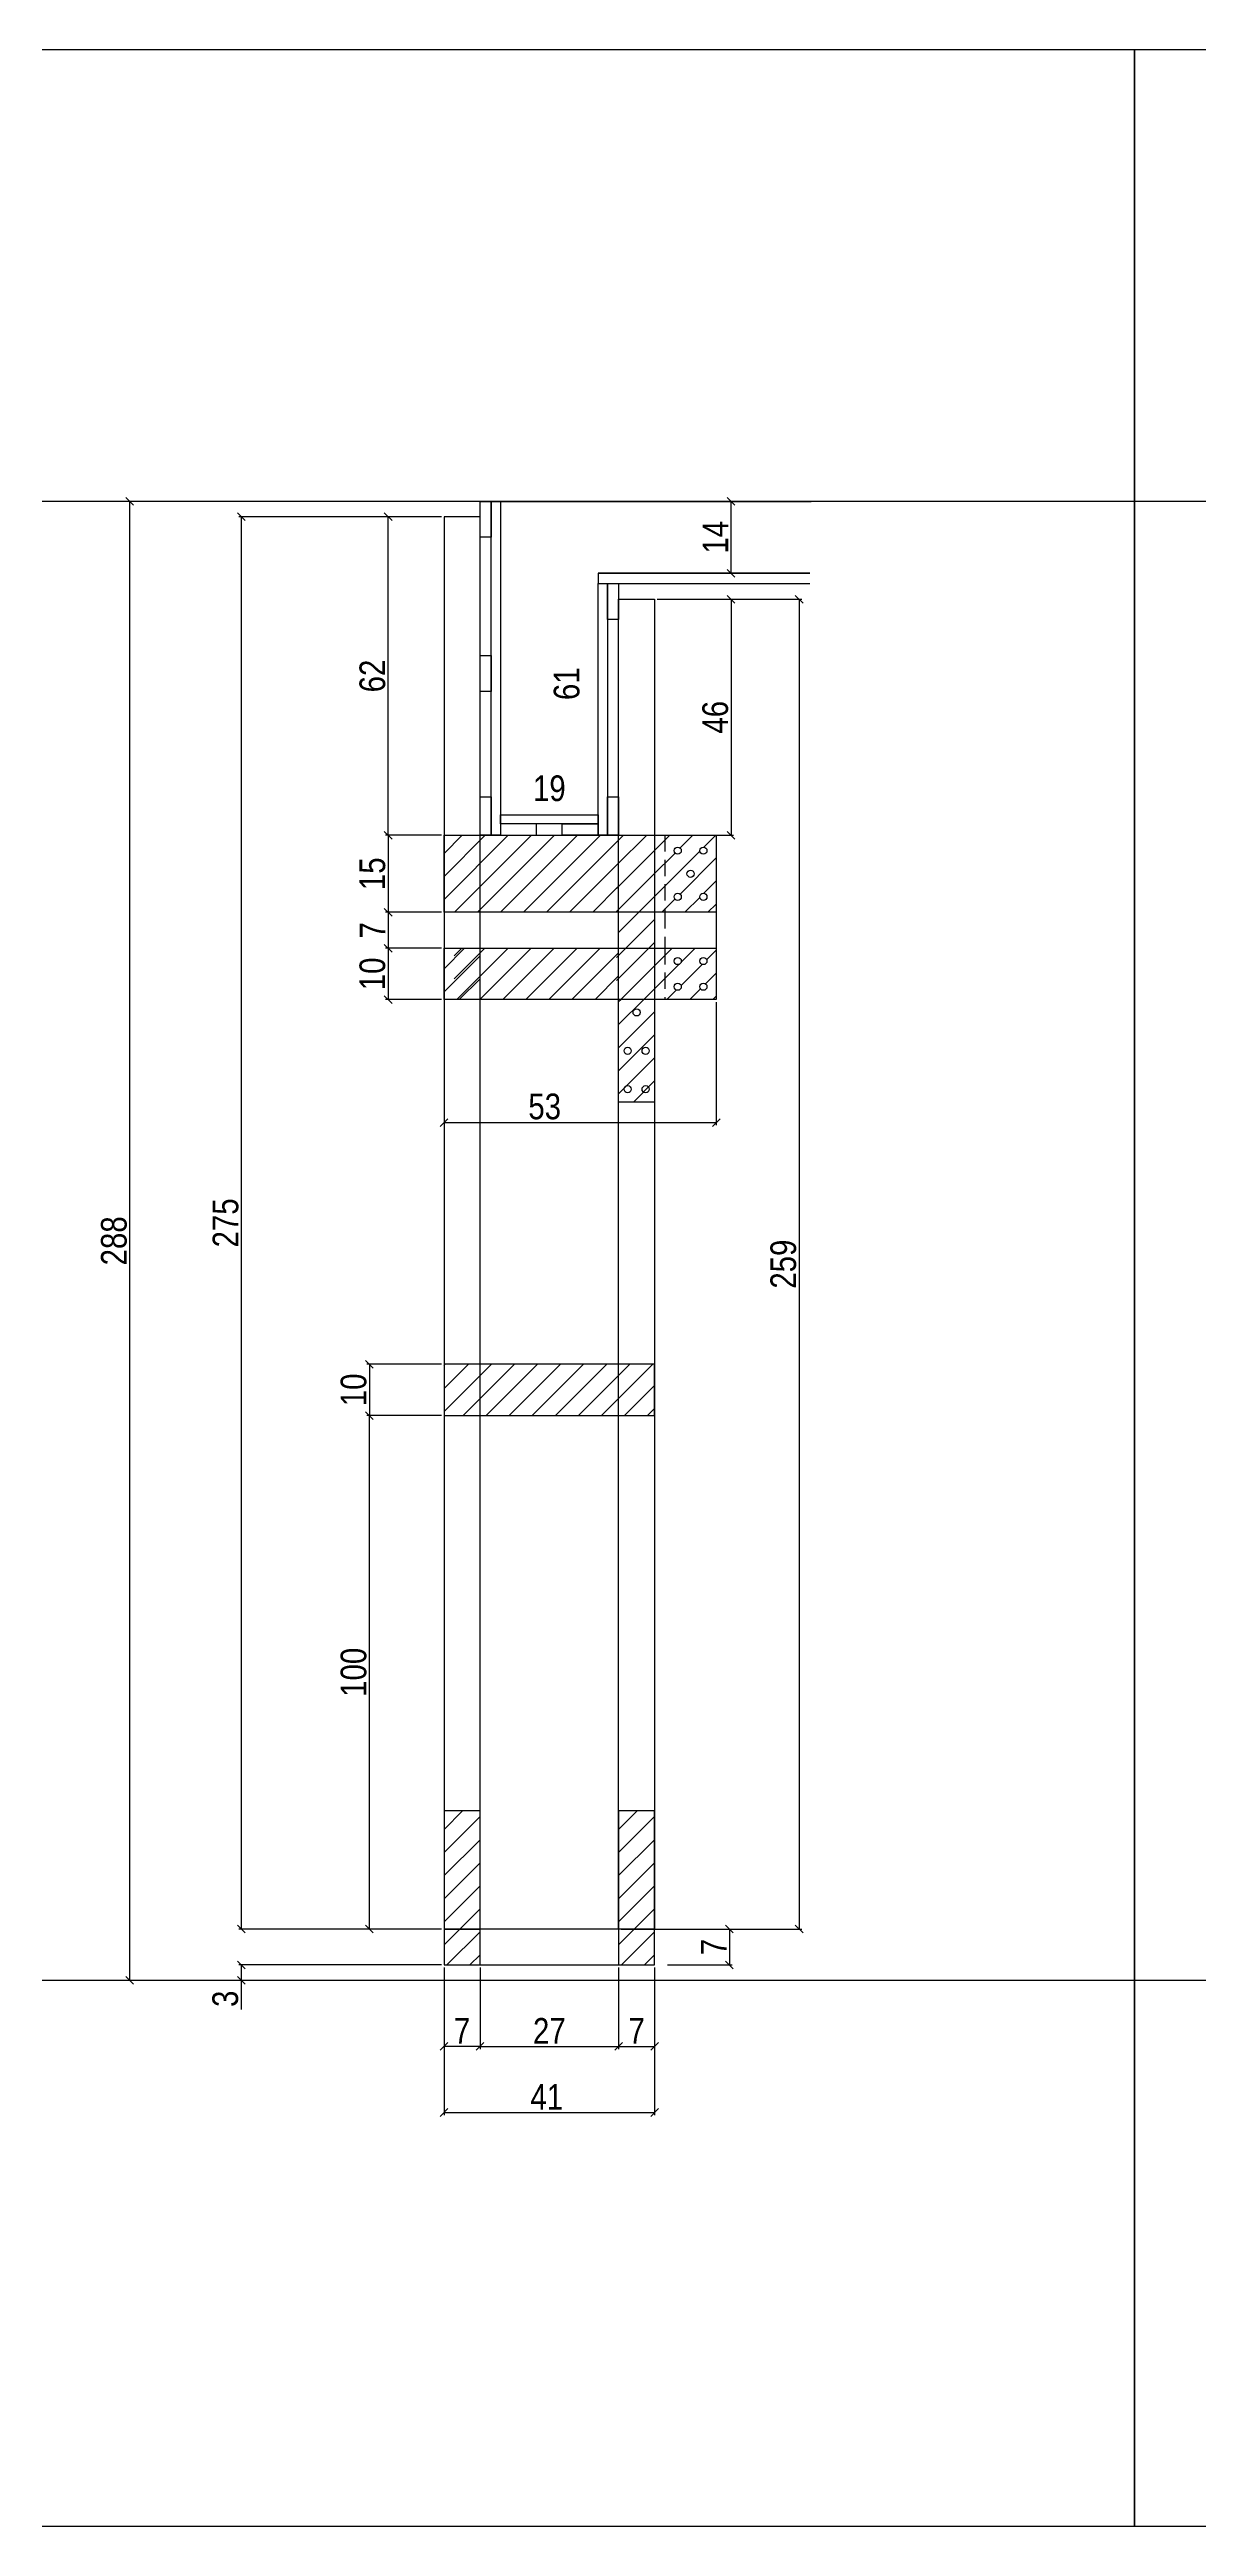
# Model space of a CAD drawing. Extents: x 17311 to 161354, y 153625 to 213544.
# Drawn here: x 21615 to 22063, y 207396 to 208361 of the extents above; entities that cross this region are included whole.
import ezdxf

# ---------------------------------------------------------------- set-up
doc = ezdxf.new("R2010")
doc.units = 0
doc.linetypes.add('DASHED2', pattern=[9.525, 6.35, -3.175])
doc.layers.get('0').update_dxf_attribs({"linetype": 'CONTINUOUS'})
doc.layers.get('DEFPOINTS').update_dxf_attribs({"linetype": 'CONTINUOUS'})
for name, color, linetype in [('8', 111, 'CONTINUOUS'), ('COTA', 241, 'CONTINUOUS'), ('detalhes', 4, 'CONTINUOUS'), ('Painéis', 200, 'CONTINUOUS'), ('SARR_2.2x10', 60, 'CONTINUOUS'), ('SARR_7x7', 40, 'CONTINUOUS'), ('TIRAS REESCORAMENTO', 252, 'CONTINUOUS')]:
    doc.layers.add(name, color=color, linetype=linetype)
doc.layers.add('resinado', color=7, linetype='CONTINUOUS', true_color=0xff6161)
doc.styles.add('COTA TECNICA 2X', font='techl___.ttf', dxfattribs={"height": 10})
doc.dimstyles.new('SECAO', dxfattribs={"dimscale": 0.333333, "dimtxt": 5, "dimasz": 9, "dimexe": 3, "dimexo": 3, "dimgap": 3, "dimtad": 1, "dimdec": 1, "dimlfac": 0.5, "dimzin": 12, "dimdsep": 46, "dimtxsty": 'COTA TECNICA 2X', "dimblk1": 'OBLIQUE', "dimblk2": 'OBLIQUE', "dimsah": 1, "dimcen": 0.9, "dimclrd": 4, "dimclre": 4, "dimclrt": 240, "dimadec": 1, "dimazin": 3, "dimtfac": 1, "dimtdec": 1, "dimtmove": 0, "dimatfit": 3, "dimfxl": 1, "dimtolj": 1, "dimtzin": 12, "dimarcsym": 0})
pattern_1 = [(45, (-4358.669, 10514.263), (-4.49012806, 4.49012806), [])]

# ---------------------------------------------------------------- blocks, each defined once
blk = doc.blocks.new('_Oblique')
at = {"color": 0, "linetype": 'ByBlock', "lineweight": -2}
blk.add_line((-0.5, -0.5), (0.5, 0.5), dxfattribs=at)
blk = doc.blocks.new('*D3264')
at = {"layer": 'DEFPOINTS', "color": 0, "transparency": 16777216}
for p in [(21768.93, 208179.13), (21689.97, 207629.04), (21768.93, 207629.04)]:
    blk.add_point(p, dxfattribs=at)
at = {"layer": 'detalhes', "color": 4, "lineweight": -2, "transparency": 16777216}
for p, q in [((21767.93, 208179.13), (21688.97, 208179.13)), ((21689.97, 208179.13), (21689.97, 207629.04)), ((21767.93, 207629.04), (21688.97, 207629.04))]:
    blk.add_line(p, q, dxfattribs=at)
at = {"layer": 'detalhes', "color": 4, "lineweight": -2, "transparency": 16777216, "xscale": 3, "yscale": 3, "zscale": 3}
for p, rotation in [((21689.97, 208179.13), 90), ((21689.97, 207629.04), 270)]:
    blk.add_blockref('_Oblique', p, dxfattribs=dict(at, rotation=rotation))
at = {"layer": 'detalhes', "color": 240, "transparency": 16777216, "insert": (21683.86, 207904.09), "char_height": 10, "attachment_point": 5, "rotation": 90, "style": 'COTA TECNICA 2X'}
blk.add_mtext('\\A1;275', dxfattribs=at)
blk = doc.blocks.new('*D3265')
at = {"layer": 'DEFPOINTS', "color": 0, "transparency": 16777216}
for p in [(21768.93, 207615.04), (21850.93, 207615.04), (21850.93, 207557.58)]:
    blk.add_point(p, dxfattribs=at)
at = {"layer": 'detalhes', "color": 4, "lineweight": -2, "transparency": 16777216}
for p, q in [((21768.93, 207614.04), (21768.93, 207556.58)), ((21850.93, 207614.04), (21850.93, 207556.58)), ((21768.93, 207557.58), (21850.93, 207557.58))]:
    blk.add_line(p, q, dxfattribs=at)
at = {"layer": 'detalhes', "color": 4, "lineweight": -2, "transparency": 16777216, "xscale": 3, "yscale": 3, "zscale": 3, "rotation": 180}
blk.add_blockref('_Oblique', (21768.93, 207557.58), dxfattribs=at)
at = {"layer": 'detalhes', "color": 4, "lineweight": -2, "transparency": 16777216, "xscale": 3, "yscale": 3, "zscale": 3}
blk.add_blockref('_Oblique', (21850.93, 207557.58), dxfattribs=at)
at = {"layer": 'detalhes', "color": 240, "transparency": 16777216, "insert": (21808.93, 207563.66), "char_height": 10, "attachment_point": 5, "style": 'COTA TECNICA 2X'}
blk.add_mtext('\\A1;41', dxfattribs=at)
blk = doc.blocks.new('*D3266')
at = {"layer": 'DEFPOINTS', "color": 0, "transparency": 16777216}
for p in [(21782.93, 207615.04), (21836.93, 207615.04), (21836.93, 207583.3)]:
    blk.add_point(p, dxfattribs=at)
at = {"layer": 'detalhes', "color": 4, "lineweight": -2, "transparency": 16777216}
for p, q in [((21782.93, 207614.04), (21782.93, 207582.3)), ((21836.93, 207614.04), (21836.93, 207582.3)), ((21782.93, 207583.3), (21836.93, 207583.3))]:
    blk.add_line(p, q, dxfattribs=at)
at = {"layer": 'detalhes', "color": 4, "lineweight": -2, "transparency": 16777216, "xscale": 3, "yscale": 3, "zscale": 3, "rotation": 180}
blk.add_blockref('_Oblique', (21782.93, 207583.3), dxfattribs=at)
at = {"layer": 'detalhes', "color": 4, "lineweight": -2, "transparency": 16777216, "xscale": 3, "yscale": 3, "zscale": 3}
blk.add_blockref('_Oblique', (21836.93, 207583.3), dxfattribs=at)
at = {"layer": 'detalhes', "color": 240, "transparency": 16777216, "insert": (21809.93, 207589.37), "char_height": 10, "attachment_point": 5, "style": 'COTA TECNICA 2X'}
blk.add_mtext('\\A1;27', dxfattribs=at)
blk = doc.blocks.new('*D3267')
at = {"layer": 'DEFPOINTS', "color": 0, "transparency": 16777216}
for p in [(21836.93, 207583.3), (21850.93, 207583.3), (21850.93, 207583.3)]:
    blk.add_point(p, dxfattribs=at)
at = {"layer": 'detalhes', "color": 4, "lineweight": -2, "transparency": 16777216}
blk.add_line((21836.93, 207583.3), (21850.93, 207583.3), dxfattribs=at)
at = {"layer": 'detalhes', "color": 4, "lineweight": -2, "transparency": 16777216, "xscale": 3, "yscale": 3, "zscale": 3, "rotation": 180}
blk.add_blockref('_Oblique', (21836.93, 207583.3), dxfattribs=at)
at = {"layer": 'detalhes', "color": 4, "lineweight": -2, "transparency": 16777216, "xscale": 3, "yscale": 3, "zscale": 3}
blk.add_blockref('_Oblique', (21850.93, 207583.3), dxfattribs=at)
at = {"layer": 'detalhes', "color": 240, "transparency": 16777216, "insert": (21843.93, 207589.37), "char_height": 10, "attachment_point": 5, "style": 'COTA TECNICA 2X'}
blk.add_mtext('\\A1;7', dxfattribs=at)
blk = doc.blocks.new('*D3268')
at = {"layer": 'DEFPOINTS', "color": 0, "transparency": 16777216}
for p in [(21768.93, 207583.3), (21768.93, 207583.3), (21782.93, 207583.3)]:
    blk.add_point(p, dxfattribs=at)
at = {"layer": 'detalhes', "color": 4, "lineweight": -2, "transparency": 16777216}
blk.add_line((21782.93, 207583.3), (21768.93, 207583.3), dxfattribs=at)
at = {"layer": 'detalhes', "color": 4, "lineweight": -2, "transparency": 16777216, "xscale": 3, "yscale": 3, "zscale": 3, "rotation": 180}
blk.add_blockref('_Oblique', (21768.93, 207583.3), dxfattribs=at)
at = {"layer": 'detalhes', "color": 4, "lineweight": -2, "transparency": 16777216, "xscale": 3, "yscale": 3, "zscale": 3}
blk.add_blockref('_Oblique', (21782.93, 207583.3), dxfattribs=at)
at = {"layer": 'detalhes', "color": 240, "transparency": 16777216, "insert": (21775.93, 207589.37), "char_height": 10, "attachment_point": 5, "style": 'COTA TECNICA 2X'}
blk.add_mtext('\\A1;7', dxfattribs=at)
blk = doc.blocks.new('*D3269')
at = {"layer": 'DEFPOINTS', "color": 0, "transparency": 16777216}
for p in [(21768.93, 207849.05), (21739.83, 207829.05), (21768.93, 207829.05)]:
    blk.add_point(p, dxfattribs=at)
at = {"layer": 'detalhes', "color": 4, "lineweight": -2, "transparency": 16777216}
for p, q in [((21767.93, 207849.05), (21738.83, 207849.05)), ((21739.83, 207849.05), (21739.83, 207829.05)), ((21767.93, 207829.05), (21738.83, 207829.05))]:
    blk.add_line(p, q, dxfattribs=at)
at = {"layer": 'detalhes', "color": 4, "lineweight": -2, "transparency": 16777216, "xscale": 3, "yscale": 3, "zscale": 3}
for p, rotation in [((21739.83, 207849.05), 90), ((21739.83, 207829.05), 270)]:
    blk.add_blockref('_Oblique', p, dxfattribs=dict(at, rotation=rotation))
at = {"layer": 'detalhes', "color": 240, "transparency": 16777216, "insert": (21733.73, 207839.05), "char_height": 10, "attachment_point": 5, "rotation": 90, "style": 'COTA TECNICA 2X'}
blk.add_mtext('\\A1;10', dxfattribs=at)
blk = doc.blocks.new('*D3270')
at = {"layer": 'DEFPOINTS', "color": 0, "transparency": 16777216}
for p in [(21747.16, 208179.13), (21768.93, 208179.13), (21768.93, 208055.08)]:
    blk.add_point(p, dxfattribs=at)
at = {"layer": 'detalhes', "color": 4, "lineweight": -2, "transparency": 16777216}
for p, q in [((21767.93, 208179.13), (21746.16, 208179.13)), ((21747.16, 208055.08), (21747.16, 208179.13)), ((21767.93, 208055.08), (21746.16, 208055.08))]:
    blk.add_line(p, q, dxfattribs=at)
at = {"layer": 'detalhes', "color": 4, "lineweight": -2, "transparency": 16777216, "xscale": 3, "yscale": 3, "zscale": 3}
for p, rotation in [((21747.16, 208179.13), 90), ((21747.16, 208055.08), 270)]:
    blk.add_blockref('_Oblique', p, dxfattribs=dict(at, rotation=rotation))
at = {"layer": 'detalhes', "color": 240, "transparency": 16777216, "insert": (21741.06, 208117.11), "char_height": 10, "attachment_point": 5, "rotation": 90, "style": 'COTA TECNICA 2X'}
blk.add_mtext('\\A1;62', dxfattribs=at)
blk = doc.blocks.new('*D3251')
at = {"layer": 'DEFPOINTS', "color": 0, "transparency": 16777216}
for p in [(21850.93, 208147.01), (21850.93, 208055.08), (21880.69, 208055.08)]:
    blk.add_point(p, dxfattribs=at)
at = {"layer": 'detalhes', "color": 4, "lineweight": -2, "transparency": 16777216}
for p, q in [((21851.93, 208147.01), (21881.69, 208147.01)), ((21880.69, 208147.01), (21880.69, 208055.08)), ((21851.93, 208055.08), (21881.69, 208055.08))]:
    blk.add_line(p, q, dxfattribs=at)
at = {"layer": 'detalhes', "color": 4, "lineweight": -2, "transparency": 16777216, "xscale": 3, "yscale": 3, "zscale": 3}
for p, rotation in [((21880.69, 208147.01), 90), ((21880.69, 208055.08), 270)]:
    blk.add_blockref('_Oblique', p, dxfattribs=dict(at, rotation=rotation))
at = {"layer": 'detalhes', "color": 240, "transparency": 16777216, "insert": (21874.59, 208101.04), "char_height": 10, "attachment_point": 5, "rotation": 90, "style": 'COTA TECNICA 2X'}
blk.add_mtext('\\A1;46', dxfattribs=at)
blk = doc.blocks.new('*D3252')
at = {"layer": 'DEFPOINTS', "color": 0, "transparency": 16777216}
for p in [(21782.93, 208185.13), (21646.47, 207609.04), (21768.93, 207609.04)]:
    blk.add_point(p, dxfattribs=at)
at = {"layer": 'detalhes', "color": 4, "lineweight": -2, "transparency": 16777216}
for p, q in [((21781.93, 208185.13), (21645.47, 208185.13)), ((21646.47, 208185.13), (21646.47, 207609.04)), ((21767.93, 207609.04), (21645.47, 207609.04))]:
    blk.add_line(p, q, dxfattribs=at)
at = {"layer": 'detalhes', "color": 4, "lineweight": -2, "transparency": 16777216, "xscale": 3, "yscale": 3, "zscale": 3}
for p, rotation in [((21646.47, 208185.13), 90), ((21646.47, 207609.04), 270)]:
    blk.add_blockref('_Oblique', p, dxfattribs=dict(at, rotation=rotation))
at = {"layer": 'detalhes', "color": 240, "transparency": 16777216, "insert": (21640.38, 207897.09), "char_height": 10, "attachment_point": 5, "rotation": 90, "style": 'COTA TECNICA 2X'}
blk.add_mtext('\\A1;288', dxfattribs=at)
blk = doc.blocks.new('*D3253')
at = {"layer": 'DEFPOINTS', "color": 0, "transparency": 16777216}
for p in [(21768.93, 207615.04), (21689.97, 207609.04), (21768.93, 207609.04)]:
    blk.add_point(p, dxfattribs=at)
at = {"layer": 'detalhes', "color": 4, "lineweight": -2, "transparency": 16777216}
for p, q in [((21767.93, 207615.04), (21688.97, 207615.04)), ((21689.97, 207615.04), (21689.97, 207609.04)), ((21767.93, 207609.04), (21688.97, 207609.04)), ((21689.97, 207609.04), (21689.97, 207597.71))]:
    blk.add_line(p, q, dxfattribs=at)
at = {"layer": 'detalhes', "color": 4, "lineweight": -2, "transparency": 16777216, "xscale": 3, "yscale": 3, "zscale": 3}
for p, rotation in [((21689.97, 207615.04), 90), ((21689.97, 207609.04), 270)]:
    blk.add_blockref('_Oblique', p, dxfattribs=dict(at, rotation=rotation))
at = {"layer": 'detalhes', "color": 240, "transparency": 16777216, "insert": (21683.76, 207601.87), "char_height": 10, "attachment_point": 5, "rotation": 90, "style": 'COTA TECNICA 2X'}
blk.add_mtext('\\A1;3', dxfattribs=at)
blk = doc.blocks.new('*D3254')
at = {"layer": 'DEFPOINTS', "color": 0, "transparency": 16777216}
for p in [(21815.97, 208185.13), (21822.82, 208185.13), (21815.97, 208063.08)]:
    blk.add_point(p, dxfattribs=at)
at = {"layer": 'detalhes', "color": 240, "transparency": 16777216, "insert": (21816.72, 208114.11), "char_height": 10, "attachment_point": 5, "rotation": 90, "style": 'COTA TECNICA 2X'}
blk.add_mtext('\\A1;61', dxfattribs=at)
blk = doc.blocks.new('*D3255')
at = {"layer": 'DEFPOINTS', "color": 0, "transparency": 16777216}
for p in [(21790.93, 208067.24), (21828.93, 208067.24), (21828.93, 208067.24)]:
    blk.add_point(p, dxfattribs=at)
at = {"layer": 'detalhes', "color": 240, "transparency": 16777216, "insert": (21809.93, 208073.32), "char_height": 10, "attachment_point": 5, "style": 'COTA TECNICA 2X'}
blk.add_mtext('\\A1;19', dxfattribs=at)
blk = doc.blocks.new('*D3256')
at = {"layer": 'DEFPOINTS', "color": 0, "transparency": 16777216}
for p in [(21739.83, 207829.05), (21768.93, 207829.05), (21767.93, 207629.04)]:
    blk.add_point(p, dxfattribs=at)
at = {"layer": 'detalhes', "color": 4, "lineweight": -2, "transparency": 16777216}
for p, q in [((21767.93, 207829.05), (21738.83, 207829.05)), ((21739.83, 207629.04), (21739.83, 207829.05)), ((21766.93, 207629.04), (21738.83, 207629.04))]:
    blk.add_line(p, q, dxfattribs=at)
at = {"layer": 'detalhes', "color": 4, "lineweight": -2, "transparency": 16777216, "xscale": 3, "yscale": 3, "zscale": 3}
for p, rotation in [((21739.83, 207829.05), 90), ((21739.83, 207629.04), 270)]:
    blk.add_blockref('_Oblique', p, dxfattribs=dict(at, rotation=rotation))
at = {"layer": 'detalhes', "color": 240, "transparency": 16777216, "insert": (21733.73, 207729.05), "char_height": 10, "attachment_point": 5, "rotation": 90, "style": 'COTA TECNICA 2X'}
blk.add_mtext('\\A1;100', dxfattribs=at)
blk = doc.blocks.new('*D3257')
at = {"layer": 'DEFPOINTS', "color": 0, "transparency": 16777216}
for p in [(21768.93, 208015.08), (21874.93, 207991.08), (21874.93, 207943.16)]:
    blk.add_point(p, dxfattribs=at)
at = {"layer": 'detalhes', "color": 4, "lineweight": -2, "transparency": 16777216}
for p, q in [((21768.93, 208014.08), (21768.93, 207942.16)), ((21874.93, 207990.08), (21874.93, 207942.16)), ((21768.93, 207943.16), (21874.93, 207943.16))]:
    blk.add_line(p, q, dxfattribs=at)
at = {"layer": 'detalhes', "color": 4, "lineweight": -2, "transparency": 16777216, "xscale": 3, "yscale": 3, "zscale": 3, "rotation": 180}
blk.add_blockref('_Oblique', (21768.93, 207943.16), dxfattribs=at)
at = {"layer": 'detalhes', "color": 4, "lineweight": -2, "transparency": 16777216, "xscale": 3, "yscale": 3, "zscale": 3}
blk.add_blockref('_Oblique', (21874.93, 207943.16), dxfattribs=at)
at = {"layer": 'detalhes', "color": 240, "transparency": 16777216, "insert": (21808.12, 207949.38), "char_height": 10, "attachment_point": 5, "style": 'COTA TECNICA 2X'}
blk.add_mtext('\\A1;53', dxfattribs=at)
blk = doc.blocks.new('*D3258')
at = {"layer": 'DEFPOINTS', "color": 0, "transparency": 16777216}
for p in [(21877.53, 208185.13), (21880.69, 208185.13), (21877.53, 208157.13)]:
    blk.add_point(p, dxfattribs=at)
at = {"layer": 'detalhes', "color": 4, "lineweight": -2, "transparency": 16777216}
for p, q in [((21878.53, 208185.13), (21881.69, 208185.13)), ((21880.69, 208157.13), (21880.69, 208185.13)), ((21878.53, 208157.13), (21881.69, 208157.13))]:
    blk.add_line(p, q, dxfattribs=at)
at = {"layer": 'detalhes', "color": 4, "lineweight": -2, "transparency": 16777216, "xscale": 3, "yscale": 3, "zscale": 3}
for p, rotation in [((21880.69, 208185.13), 90), ((21880.69, 208157.13), 270)]:
    blk.add_blockref('_Oblique', p, dxfattribs=dict(at, rotation=rotation))
at = {"layer": 'detalhes', "color": 240, "transparency": 16777216, "insert": (21874.61, 208171.13), "char_height": 10, "attachment_point": 5, "rotation": 90, "style": 'COTA TECNICA 2X'}
blk.add_mtext('\\A1;14', dxfattribs=at)
blk = doc.blocks.new('*D3259')
at = {"layer": 'DEFPOINTS', "color": 0, "transparency": 16777216}
for p in [(21851.93, 208147.01), (21851.93, 207629.04), (21907.23, 207629.04)]:
    blk.add_point(p, dxfattribs=at)
at = {"layer": 'detalhes', "color": 4, "lineweight": -2, "transparency": 16777216}
for p, q in [((21852.93, 208147.01), (21908.23, 208147.01)), ((21907.23, 208147.01), (21907.23, 207629.04)), ((21852.93, 207629.04), (21908.23, 207629.04))]:
    blk.add_line(p, q, dxfattribs=at)
at = {"layer": 'detalhes', "color": 4, "lineweight": -2, "transparency": 16777216, "xscale": 3, "yscale": 3, "zscale": 3}
for p, rotation in [((21907.23, 208147.01), 90), ((21907.23, 207629.04), 270)]:
    blk.add_blockref('_Oblique', p, dxfattribs=dict(at, rotation=rotation))
at = {"layer": 'detalhes', "color": 240, "transparency": 16777216, "insert": (21901.09, 207888.02), "char_height": 10, "attachment_point": 5, "rotation": 90, "style": 'COTA TECNICA 2X'}
blk.add_mtext('\\A1;259', dxfattribs=at)
blk = doc.blocks.new('*D3260')
at = {"layer": 'DEFPOINTS', "color": 0, "transparency": 16777216}
for p in [(21836.93, 207629.04), (21854.99, 207615.04), (21880.08, 207615.04)]:
    blk.add_point(p, dxfattribs=at)
at = {"layer": 'detalhes', "color": 4, "lineweight": -2, "transparency": 16777216}
for p, q in [((21837.93, 207629.04), (21881.08, 207629.04)), ((21880.08, 207629.04), (21880.08, 207615.04)), ((21855.99, 207615.04), (21881.08, 207615.04))]:
    blk.add_line(p, q, dxfattribs=at)
at = {"layer": 'detalhes', "color": 4, "lineweight": -2, "transparency": 16777216, "xscale": 3, "yscale": 3, "zscale": 3}
for p, rotation in [((21880.08, 207629.04), 90), ((21880.08, 207615.04), 270)]:
    blk.add_blockref('_Oblique', p, dxfattribs=dict(at, rotation=rotation))
at = {"layer": 'detalhes', "color": 240, "transparency": 16777216, "insert": (21874.01, 207622.04), "char_height": 10, "attachment_point": 5, "rotation": 90, "style": 'COTA TECNICA 2X'}
blk.add_mtext('\\A1;7', dxfattribs=at)
blk = doc.blocks.new('*D3261')
at = {"layer": 'DEFPOINTS', "color": 0, "transparency": 16777216}
for p in [(21768.93, 208055.08), (21747.16, 208025.08), (21768.93, 208025.08)]:
    blk.add_point(p, dxfattribs=at)
at = {"layer": 'detalhes', "color": 4, "lineweight": -2, "transparency": 16777216}
for p, q in [((21767.93, 208055.08), (21746.16, 208055.08)), ((21747.16, 208055.08), (21747.16, 208025.08)), ((21767.93, 208025.08), (21746.16, 208025.08))]:
    blk.add_line(p, q, dxfattribs=at)
at = {"layer": 'detalhes', "color": 4, "lineweight": -2, "transparency": 16777216, "xscale": 3, "yscale": 3, "zscale": 3}
for p, rotation in [((21747.16, 208055.08), 90), ((21747.16, 208025.08), 270)]:
    blk.add_blockref('_Oblique', p, dxfattribs=dict(at, rotation=rotation))
at = {"layer": 'detalhes', "color": 240, "transparency": 16777216, "insert": (21741.06, 208040.08), "char_height": 10, "attachment_point": 5, "rotation": 90, "style": 'COTA TECNICA 2X'}
blk.add_mtext('\\A1;15', dxfattribs=at)
blk = doc.blocks.new('*D3262')
at = {"layer": 'DEFPOINTS', "color": 0, "transparency": 16777216}
for p in [(21768.93, 208011.08), (21747.16, 207991.08), (21768.93, 207991.08)]:
    blk.add_point(p, dxfattribs=at)
at = {"layer": 'detalhes', "color": 4, "lineweight": -2, "transparency": 16777216}
for p, q in [((21767.93, 208011.08), (21746.16, 208011.08)), ((21747.16, 208011.08), (21747.16, 207991.08)), ((21767.93, 207991.08), (21746.16, 207991.08))]:
    blk.add_line(p, q, dxfattribs=at)
at = {"layer": 'detalhes', "color": 4, "lineweight": -2, "transparency": 16777216, "xscale": 3, "yscale": 3, "zscale": 3}
for p, rotation in [((21747.16, 208011.08), 90), ((21747.16, 207991.08), 270)]:
    blk.add_blockref('_Oblique', p, dxfattribs=dict(at, rotation=rotation))
at = {"layer": 'detalhes', "color": 240, "transparency": 16777216, "insert": (21741.06, 208001.08), "char_height": 10, "attachment_point": 5, "rotation": 90, "style": 'COTA TECNICA 2X'}
blk.add_mtext('\\A1;10', dxfattribs=at)
blk = doc.blocks.new('*D3263')
at = {"layer": 'DEFPOINTS', "color": 0, "transparency": 16777216}
for p in [(21768.93, 208025.08), (21747.16, 208011.08), (21768.93, 208011.08)]:
    blk.add_point(p, dxfattribs=at)
at = {"layer": 'detalhes', "color": 4, "lineweight": -2, "transparency": 16777216}
for p, q in [((21767.93, 208025.08), (21746.16, 208025.08)), ((21747.16, 208025.08), (21747.16, 208011.08)), ((21767.93, 208011.08), (21746.16, 208011.08))]:
    blk.add_line(p, q, dxfattribs=at)
at = {"layer": 'detalhes', "color": 4, "lineweight": -2, "transparency": 16777216, "xscale": 3, "yscale": 3, "zscale": 3}
for p, rotation in [((21747.16, 208025.08), 90), ((21747.16, 208011.08), 270)]:
    blk.add_blockref('_Oblique', p, dxfattribs=dict(at, rotation=rotation))
at = {"layer": 'detalhes', "color": 240, "transparency": 16777216, "insert": (21741.09, 208018.08), "char_height": 10, "attachment_point": 5, "rotation": 90, "style": 'COTA TECNICA 2X'}
blk.add_mtext('\\A1;7', dxfattribs=at)

msp = doc.modelspace()

# ---------------------------------------------------------------- hatches: boundary and pattern name
at = {"layer": 'COTA'}
h = msp.add_hatch(dxfattribs=at)
h.set_pattern_fill('ANSI31', color=256, scale=2, style=0)
h.set_pattern_definition(pattern_1)
h.paths.add_polyline_path([(21836.93, 208055.08), (21768.93, 208055.08), (21768.93, 208025.08), (21836.93, 208025.08)])
h = msp.add_hatch(dxfattribs=at)
h.set_pattern_fill('ANSI31', color=256, scale=2, style=0)
h.set_pattern_definition(pattern_1)
h.paths.add_polyline_path([(21850.13, 208055.08), (21836.13, 208055.08), (21836.13, 208025.08), (21850.13, 208025.08)])
h = msp.add_hatch(dxfattribs=at)
h.set_pattern_fill('ANSI31', color=256, scale=2, style=0)
h.set_pattern_definition(pattern_1)
h.paths.add_polyline_path([(21874.93, 208055.08), (21850.13, 208055.08), (21850.13, 208025.08), (21874.93, 208025.08)])
h.paths.add_polyline_path([(21861.33, 208031.08, -1), (21858.53, 208031.08, -1)], flags=16)
h.paths.add_polyline_path([(21863.53, 208040.08, -1), (21866.33, 208040.08, -1)], flags=16)
h.paths.add_polyline_path([(21858.53, 208049.08, -1), (21861.33, 208049.08, -1)], flags=16)
h.paths.add_polyline_path([(21871.33, 208031.08, -1), (21868.53, 208031.08, -1)], flags=16)
h.paths.add_polyline_path([(21868.53, 208049.08, -1), (21871.33, 208049.08, -1)], flags=16)
h = msp.add_hatch(dxfattribs=at)
h.set_pattern_fill('ANSI31', color=256, scale=2, style=0)
h.set_pattern_definition(pattern_1)
h.paths.add_polyline_path([(21836.93, 208025.08), (21836.93, 208011.08), (21850.93, 208011.08), (21850.93, 208025.08)])
h = msp.add_hatch(dxfattribs=at)
h.set_pattern_fill('ANSI31', color=256, scale=2, style=0)
h.set_pattern_definition(pattern_1)
h.paths.add_polyline_path([(21782.93, 208011.08), (21768.93, 208011.08), (21768.93, 207991.08), (21782.93, 207991.08)])
h = msp.add_hatch(dxfattribs=at)
h.set_pattern_fill('ANSI31', color=256, scale=2, style=0)
h.set_pattern_definition([(45, (-4368.669, 10514.263), (-4.49012806, 4.49012806), [])])
h.paths.add_polyline_path([(21836.93, 208011.08), (21772.93, 208011.08), (21772.93, 207991.08), (21836.93, 207991.08)])
h = msp.add_hatch(dxfattribs=at)
h.set_pattern_fill('ANSI31', color=256, scale=2, style=0)
h.set_pattern_definition(pattern_1)
h.paths.add_polyline_path([(21850.13, 208011.08), (21836.13, 208011.08), (21836.13, 207991.08), (21850.13, 207991.08)])
h = msp.add_hatch(dxfattribs=at)
h.set_pattern_fill('ANSI31', color=256, scale=2, style=0)
h.set_pattern_definition(pattern_1)
h.paths.add_polyline_path([(21874.93, 208011.08), (21850.13, 208011.08), (21850.13, 207991.08), (21874.93, 207991.08)])
h.paths.add_polyline_path([(21858.53, 208006.08, -1), (21861.33, 208006.08, -1)], flags=16)
h.paths.add_polyline_path([(21861.33, 207996.08, -1), (21858.53, 207996.08, -1)], flags=16)
h.paths.add_polyline_path([(21868.53, 208006.08, -1), (21871.33, 208006.08, -1)], flags=16)
h.paths.add_polyline_path([(21871.33, 207996.08, -1), (21868.53, 207996.08, -1)], flags=16)
h = msp.add_hatch(dxfattribs=at)
h.set_pattern_fill('ANSI31', color=256, scale=2, style=0)
h.set_pattern_definition(pattern_1)
h.paths.add_polyline_path([(21836.93, 207951.14), (21850.93, 207951.14), (21850.93, 207991.08), (21836.93, 207991.08)])
h = msp.add_hatch(dxfattribs=at)
h.set_pattern_fill('ANSI31', color=256, scale=2, style=0)
h.set_pattern_definition([(45, (-4368.669, 10556.263), (-4.49012806, 4.49012806), [])])
h.paths.add_polyline_path([(21850.93, 207849.05), (21768.93, 207849.05), (21768.93, 207829.05), (21850.93, 207829.05)])
h = msp.add_hatch(dxfattribs=at)
h.set_pattern_fill('ANSI31', color=256, scale=2, style=0)
h.set_pattern_definition([(45, (1924.716, 201805.848), (-4.490128, 4.490128), [])])
h.paths.add_polyline_path([(21768.93, 207615.04), (21782.93, 207615.04), (21782.93, 207675.04), (21768.93, 207675.04)])
h = msp.add_hatch(dxfattribs=at)
h.set_pattern_fill('ANSI31', color=256, scale=2, style=0)
h.set_pattern_definition([(45, (1992.716, 201805.848), (-4.490128, 4.490128), [])])
h.paths.add_polyline_path([(21836.93, 207615.04), (21850.93, 207615.04), (21850.93, 207675.04), (21836.93, 207675.04)])

# ---------------------------------------------------------------- linework, layer by layer
at = {"linetype": 'Continuous'}
msp.add_line((21874.93, 208025.08), (21874.93, 208011.08), dxfattribs=at)
msp.add_line((21850.93, 207951.14), (21836.93, 207951.14))
msp.add_lwpolyline([(21790.93, 207615.04), (21850.93, 207615.04), (21850.93, 207629.04), (21768.93, 207629.04), (21768.93, 207615.04), (21790.93, 207615.04)], dxfattribs=at)
for centre in [(21859.93, 208049.08), (21869.93, 208049.08), (21864.93, 208040.08), (21859.93, 208031.08), (21869.93, 208031.08), (21859.93, 208006.08), (21869.93, 208006.08), (21859.93, 207996.08), (21869.93, 207996.08), (21843.93, 207986.08), (21840.43, 207971.11), (21847.43, 207971.11), (21840.43, 207956.14), (21847.43, 207956.14)]:
    msp.add_circle(centre, 1.4)
at = {"layer": '8', "color": 5, "linetype": 'Continuous'}
for points in [[(22037.78, 207396.34), (21440.97, 207396.34), (21440.97, 208361.12), (22037.78, 208361.12)], [(22634.59, 207396.34), (22037.78, 207396.34), (22037.78, 208361.12), (22634.59, 208361.12)]]:
    msp.add_lwpolyline(points, close=True, dxfattribs=at)
at = {"layer": 'COTA', "linetype": 'DASHED2'}
for p, q in [((21854.93, 208055.08), (21854.93, 208025.08)), ((21854.93, 208025.08), (21854.93, 208011.08)), ((21854.93, 208011.08), (21854.93, 207991.08))]:
    msp.add_line(p, q, dxfattribs=at)
at = {"layer": 'Painéis'}
msp.add_lwpolyline([(21768.93, 207829.05), (21850.93, 207829.05), (21850.93, 207849.05), (21768.93, 207849.05), (21768.93, 207829.05)], dxfattribs=at)
for points in [[(21768.93, 207615.04), (21782.93, 207615.04), (21782.93, 207675.04), (21768.93, 207675.04)], [(21836.93, 207615.04), (21850.93, 207615.04), (21850.93, 207675.04), (21836.93, 207675.04)]]:
    msp.add_lwpolyline(points, close=True, dxfattribs=at)
at = {"layer": 'resinado'}
msp.add_line((21828.93, 208157.13), (21911.42, 208157.13), dxfattribs=at)
at = {"layer": 'SARR_2.2x10', "linetype": 'Continuous'}
for points in [[(21874.93, 208025.08), (21768.93, 208025.08), (21768.93, 208055.08), (21874.93, 208055.08)], [(21874.93, 207991.08), (21768.93, 207991.08), (21768.93, 208011.08), (21874.93, 208011.08)]]:
    msp.add_lwpolyline(points, close=True, dxfattribs=at)
at = {"layer": 'SARR_7x7', "linetype": 'Continuous'}
for points in [[(21768.93, 207629.04), (21782.93, 207629.04), (21782.93, 208179.13), (21768.93, 208179.13)], [(21850.93, 207629.04), (21836.93, 207629.04), (21836.93, 208147.01), (21850.93, 208147.01)]]:
    msp.add_lwpolyline(points, close=True, dxfattribs=at)
at = {"layer": 'TIRAS REESCORAMENTO', "linetype": 'ByBlock'}
for p, q in [((22634.59, 208185.04), (17860.1, 208185.04)), ((21790.93, 208185.13), (21911.9, 208185.13)), ((21828.93, 208153.13), (21911.42, 208153.13)), ((22634.59, 207609.04), (17860.1, 207609.04))]:
    msp.add_line(p, q, dxfattribs=at)
for points in [[(21782.93, 208185.13), (21787.33, 208185.13), (21787.33, 208171.13), (21782.93, 208171.13)], [(21832.53, 208153.13), (21836.93, 208153.13), (21836.93, 208139.13), (21832.53, 208139.13)], [(21782.93, 208125.11), (21787.33, 208125.11), (21787.33, 208111.11), (21782.93, 208111.11)], [(21782.93, 208070.08), (21787.33, 208070.08), (21787.33, 208055.08), (21782.93, 208055.08)], [(21832.53, 208070.08), (21836.93, 208070.08), (21836.93, 208055.08), (21832.53, 208055.08)], [(21828.93, 208059.48), (21790.93, 208059.48), (21790.93, 208063.08), (21828.93, 208063.08)], [(21804.93, 208055.08), (21804.93, 208059.48), (21790.93, 208059.48), (21790.93, 208055.08)], [(21814.9, 208055.08), (21814.9, 208059.48), (21828.93, 208059.48), (21828.93, 208055.08)]]:
    msp.add_lwpolyline(points, close=True, dxfattribs=at)
for points in [[(21790.93, 208055.08), (21787.33, 208055.08), (21787.33, 208185.13), (21790.93, 208185.13), (21790.93, 208055.08)], [(21911.42, 208157.13), (21828.93, 208157.13), (21828.93, 208153.13), (21911.42, 208153.13)], [(21832.53, 208055.08), (21828.93, 208055.08), (21828.93, 208153.13), (21832.53, 208153.13), (21832.53, 208055.08)]]:
    msp.add_lwpolyline(points, dxfattribs=at)

# ---------------------------------------------------------------- dimensions: what is measured, and where the dimension line sits
at = {"layer": 'detalhes', "color": 3}
for base, p1, p2, picture, middle in [((21646.47, 207609.04), (21782.93, 208185.13), (21768.93, 207609.04), '*D3252', (21640.38, 207897.09)), ((21880.69, 208185.13), (21877.53, 208157.13), (21877.53, 208185.13), '*D3258', (21874.61, 208171.13)), ((21689.97, 207629.04), (21768.93, 208179.13), (21768.93, 207629.04), '*D3264', (21683.86, 207904.09)), ((21747.16, 208179.13), (21768.93, 208055.08), (21768.93, 208179.13), '*D3270', (21741.06, 208117.11)), ((21880.69, 208055.08), (21850.93, 208147.01), (21850.93, 208055.08), '*D3251', (21874.59, 208101.04)), ((21907.23, 207629.04), (21851.93, 208147.01), (21851.93, 207629.04), '*D3259', (21901.09, 207888.02)), ((21747.16, 208025.08), (21768.93, 208055.08), (21768.93, 208025.08), '*D3261', (21741.06, 208040.08)), ((21747.16, 208011.08), (21768.93, 208025.08), (21768.93, 208011.08), '*D3263', (21741.09, 208018.08)), ((21747.16, 207991.08), (21768.93, 208011.08), (21768.93, 207991.08), '*D3262', (21741.06, 208001.08)), ((21739.83, 207829.05), (21768.93, 207849.05), (21768.93, 207829.05), '*D3269', (21733.73, 207839.05)), ((21739.83, 207829.05), (21767.93, 207629.04), (21768.93, 207829.05), '*D3256', (21733.73, 207729.05)), ((21880.08, 207615.04), (21836.93, 207629.04), (21854.99, 207615.04), '*D3260', (21874.01, 207622.04)), ((21689.97, 207609.04), (21768.93, 207615.04), (21768.93, 207609.04), '*D3253', (21683.76, 207601.87))]:
    dim = msp.add_linear_dim(base=base, p1=p1, p2=p2, angle=90, dimstyle='SECAO', dxfattribs=at)
    dim.commit()
    dim.dimension.update_dxf_attribs({"geometry": picture, "text_midpoint": middle})
dim = msp.add_linear_dim(base=(21822.82, 208185.13), p1=(21815.97, 208063.08), p2=(21815.97, 208185.13), angle=90, dimstyle='SECAO', override={"dimse1": 1, "dimse2": 1, "dimsd1": 1, "dimsd2": 1}, dxfattribs=at)
dim.commit()
dim.dimension.update_dxf_attribs({"geometry": '*D3254', "text_midpoint": (21822.82, 208114.11), "dimtype": 160})
dim = msp.add_linear_dim(base=(21828.93, 208067.24), p1=(21790.93, 208067.24), p2=(21828.93, 208067.24), dimstyle='SECAO', override={"dimse1": 1, "dimse2": 1, "dimsd1": 1, "dimsd2": 1}, dxfattribs=at)
dim.commit()
dim.dimension.update_dxf_attribs({"geometry": '*D3255', "text_midpoint": (21809.93, 208073.32)})
for base, p1, p2, picture, middle in [((21874.93, 207943.16), (21768.93, 208015.08), (21874.93, 207991.08), '*D3257', (21808.12, 207943.16)), ((21850.93, 207557.58), (21768.93, 207615.04), (21850.93, 207615.04), '*D3265', (21808.93, 207557.58)), ((21836.93, 207583.3), (21782.93, 207615.04), (21836.93, 207615.04), '*D3266', (21809.93, 207583.3)), ((21850.93, 207583.3), (21836.93, 207583.3), (21850.93, 207583.3), '*D3267', (21843.93, 207583.3))]:
    dim = msp.add_linear_dim(base=base, p1=p1, p2=p2, dimstyle='SECAO', dxfattribs=at)
    dim.commit()
    dim.dimension.update_dxf_attribs({"geometry": picture, "text_midpoint": middle, "dimtype": 160})
dim = msp.add_linear_dim(base=(21768.93, 207583.3), p1=(21782.93, 207583.3), p2=(21768.93, 207583.3), dimstyle='SECAO', dxfattribs=at)
dim.commit()
dim.dimension.update_dxf_attribs({"geometry": '*D3268', "text_midpoint": (21775.93, 207589.37)})

doc.saveas('drawing.dxf')
